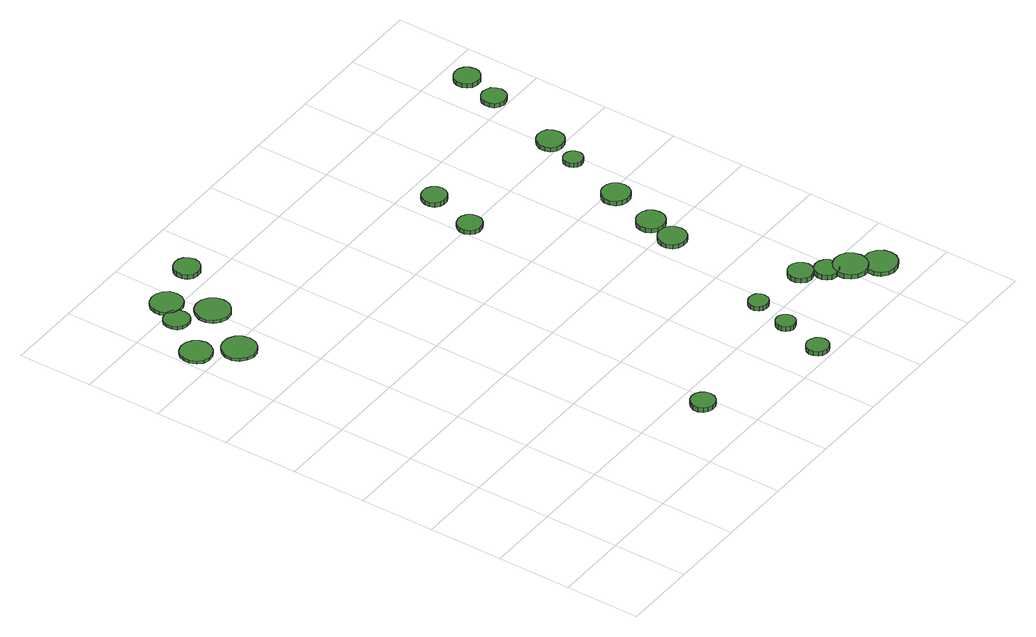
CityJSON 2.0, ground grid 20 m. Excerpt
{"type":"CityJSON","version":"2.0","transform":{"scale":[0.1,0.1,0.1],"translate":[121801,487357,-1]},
"CityObjects":{
"tree1":{"type":"SolitaryVegetationObject","attributes":{"function":"something"},"geometry":[{"type":"MultiSurface","lod":"1","boundaries":[[[0,1,2,3,4,5,6,7,8,9,10,11,12,13,14]],[[15,16,17,18,19,20,21,22,23,24,25,26,27,28,29]],[[0,29,28,1]],[[1,28,27,2]],[[2,27,26,3]],[[3,26,25,4]],[[4,25,24,5]],[[5,24,23,6]],[[6,23,22,7]],[[7,22,21,8]],[[8,21,20,9]],[[9,20,19,10]],[[10,19,18,11]],[[11,18,17,12]],[[12,17,16,13]],[[13,16,15,14]],[[14,15,29,0]]]}]},
"tree2":{"type":"SolitaryVegetationObject","attributes":{"function":"something"},"geometry":[{"type":"MultiSurface","lod":"1","boundaries":[[[30,31,32,33,34,35,36,37,38,39,40,41,42,43,44]],[[45,46,47,48,49,50,51,52,53,54,55,56,57,58,59]],[[30,59,58,31]],[[31,58,57,32]],[[32,57,56,33]],[[33,56,55,34]],[[34,55,54,35]],[[35,54,53,36]],[[36,53,52,37]],[[37,52,51,38]],[[38,51,50,39]],[[39,50,49,40]],[[40,49,48,41]],[[41,48,47,42]],[[42,47,46,43]],[[43,46,45,44]],[[44,45,59,30]]]}]},
"tree3":{"type":"SolitaryVegetationObject","attributes":{"function":"something"},"geometry":[{"type":"MultiSurface","lod":"1","boundaries":[[[60,61,62,63,64,65,66,67,68,69,70,71,72,73,74]],[[75,76,77,78,79,80,81,82,83,84,85,86,87,88,89]],[[60,89,88,61]],[[61,88,87,62]],[[62,87,86,63]],[[63,86,85,64]],[[64,85,84,65]],[[65,84,83,66]],[[66,83,82,67]],[[67,82,81,68]],[[68,81,80,69]],[[69,80,79,70]],[[70,79,78,71]],[[71,78,77,72]],[[72,77,76,73]],[[73,76,75,74]],[[74,75,89,60]]]}]},
"tree4":{"type":"SolitaryVegetationObject","attributes":{"function":"something"},"geometry":[{"type":"MultiSurface","lod":"1","boundaries":[[[90,91,92,93,94,95,96,97,98,99,100,101,102,103,104]],[[105,106,107,108,109,110,111,112,113,114,115,116,117,118,119]],[[90,119,118,91]],[[91,118,117,92]],[[92,117,116,93]],[[93,116,115,94]],[[94,115,114,95]],[[95,114,113,96]],[[96,113,112,97]],[[97,112,111,98]],[[98,111,110,99]],[[99,110,109,100]],[[100,109,108,101]],[[101,108,107,102]],[[102,107,106,103]],[[103,106,105,104]],[[104,105,119,90]]]}]},
"tree5":{"type":"SolitaryVegetationObject","attributes":{"function":"something"},"geometry":[{"type":"MultiSurface","lod":"1","boundaries":[[[120,121,122,123,124,125,126,127,128,129,130,131,132,133,134]],[[135,136,137,138,139,140,141,142,143,144,145,146,147,148,149]],[[120,149,148,121]],[[121,148,147,122]],[[122,147,146,123]],[[123,146,145,124]],[[124,145,144,125]],[[125,144,143,126]],[[126,143,142,127]],[[127,142,141,128]],[[128,141,140,129]],[[129,140,139,130]],[[130,139,138,131]],[[131,138,137,132]],[[132,137,136,133]],[[133,136,135,134]],[[134,135,149,120]]]}]},
"tree6":{"type":"SolitaryVegetationObject","attributes":{"function":"something"},"geometry":[{"type":"MultiSurface","lod":"1","boundaries":[[[150,151,152,153,154,155,156,157,158,159,160,161,162,163,164]],[[165,166,167,168,169,170,171,172,173,174,175,176,177,178,179]],[[150,179,178,151]],[[151,178,177,152]],[[152,177,176,153]],[[153,176,175,154]],[[154,175,174,155]],[[155,174,173,156]],[[156,173,172,157]],[[157,172,171,158]],[[158,171,170,159]],[[159,170,169,160]],[[160,169,168,161]],[[161,168,167,162]],[[162,167,166,163]],[[163,166,165,164]],[[164,165,179,150]]]}]},
"tree7":{"type":"SolitaryVegetationObject","attributes":{"function":"something"},"geometry":[{"type":"MultiSurface","lod":"1","boundaries":[[[180,181,182,183,184,185,186,187,188,189,190,191,192,193,194]],[[195,196,197,198,199,200,201,202,203,204,205,206,207,208,209]],[[180,209,208,181]],[[181,208,207,182]],[[182,207,206,183]],[[183,206,205,184]],[[184,205,204,185]],[[185,204,203,186]],[[186,203,202,187]],[[187,202,201,188]],[[188,201,200,189]],[[189,200,199,190]],[[190,199,198,191]],[[191,198,197,192]],[[192,197,196,193]],[[193,196,195,194]],[[194,195,209,180]]]}]},
"tree8":{"type":"SolitaryVegetationObject","attributes":{"function":"something"},"geometry":[{"type":"MultiSurface","lod":"1","boundaries":[[[210,211,212,213,214,215,216,217,218,219,220,221,222,223,224]],[[225,226,227,228,229,230,231,232,233,234,235,236,237,238,239]],[[210,239,238,211]],[[211,238,237,212]],[[212,237,236,213]],[[213,236,235,214]],[[214,235,234,215]],[[215,234,233,216]],[[216,233,232,217]],[[217,232,231,218]],[[218,231,230,219]],[[219,230,229,220]],[[220,229,228,221]],[[221,228,227,222]],[[222,227,226,223]],[[223,226,225,224]],[[224,225,239,210]]]}]},
"tree9":{"type":"SolitaryVegetationObject","attributes":{"function":"something"},"geometry":[{"type":"MultiSurface","lod":"1","boundaries":[[[240,241,242,243,244,245,246,247,248,249,250,251,252,253,254]],[[255,256,257,258,259,260,261,262,263,264,265,266,267,268,269]],[[240,269,268,241]],[[241,268,267,242]],[[242,267,266,243]],[[243,266,265,244]],[[244,265,264,245]],[[245,264,263,246]],[[246,263,262,247]],[[247,262,261,248]],[[248,261,260,249]],[[249,260,259,250]],[[250,259,258,251]],[[251,258,257,252]],[[252,257,256,253]],[[253,256,255,254]],[[254,255,269,240]]]}]},
"tree10":{"type":"SolitaryVegetationObject","attributes":{"function":"something"},"geometry":[{"type":"MultiSurface","lod":"1","boundaries":[[[270,271,272,273,274,275,276,277,278,279,280,281,282,283,284]],[[285,286,287,288,289,290,291,292,293,294,295,296,297,298,299]],[[270,299,298,271]],[[271,298,297,272]],[[272,297,296,273]],[[273,296,295,274]],[[274,295,294,275]],[[275,294,293,276]],[[276,293,292,277]],[[277,292,291,278]],[[278,291,290,279]],[[279,290,289,280]],[[280,289,288,281]],[[281,288,287,282]],[[282,287,286,283]],[[283,286,285,284]],[[284,285,299,270]]]}]},
"tree11":{"type":"SolitaryVegetationObject","attributes":{"function":"something"},"geometry":[{"type":"MultiSurface","lod":"1","boundaries":[[[300,301,302,303,304,305,306,307,308,309,310,311,312,313,314]],[[315,316,317,318,319,320,321,322,323,324,325,326,327,328,329]],[[300,329,328,301]],[[301,328,327,302]],[[302,327,326,303]],[[303,326,325,304]],[[304,325,324,305]],[[305,324,323,306]],[[306,323,322,307]],[[307,322,321,308]],[[308,321,320,309]],[[309,320,319,310]],[[310,319,318,311]],[[311,318,317,312]],[[312,317,316,313]],[[313,316,315,314]],[[314,315,329,300]]]}]},
"tree12":{"type":"SolitaryVegetationObject","attributes":{"function":"something"},"geometry":[{"type":"MultiSurface","lod":"1","boundaries":[[[330,331,332,333,334,335,336,337,338,339,340,341,342,343,344]],[[345,346,347,348,349,350,351,352,353,354,355,356,357,358,359]],[[330,359,358,331]],[[331,358,357,332]],[[332,357,356,333]],[[333,356,355,334]],[[334,355,354,335]],[[335,354,353,336]],[[336,353,352,337]],[[337,352,351,338]],[[338,351,350,339]],[[339,350,349,340]],[[340,349,348,341]],[[341,348,347,342]],[[342,347,346,343]],[[343,346,345,344]],[[344,345,359,330]]]}]},
"tree13":{"type":"SolitaryVegetationObject","attributes":{"function":"something"},"geometry":[{"type":"MultiSurface","lod":"1","boundaries":[[[360,361,362,363,364,365,366,367,368,369,370,371,372,373,374]],[[375,376,377,378,379,380,381,382,383,384,385,386,387,388,389]],[[360,389,388,361]],[[361,388,387,362]],[[362,387,386,363]],[[363,386,385,364]],[[364,385,384,365]],[[365,384,383,366]],[[366,383,382,367]],[[367,382,381,368]],[[368,381,380,369]],[[369,380,379,370]],[[370,379,378,371]],[[371,378,377,372]],[[372,377,376,373]],[[373,376,375,374]],[[374,375,389,360]]]}]},
"tree14":{"type":"SolitaryVegetationObject","attributes":{"function":"something"},"geometry":[{"type":"MultiSurface","lod":"1","boundaries":[[[390,391,392,393,394,395,396,397,398,399,400,401,402,403,404]],[[405,406,407,408,409,410,411,412,413,414,415,416,417,418,419]],[[390,419,418,391]],[[391,418,417,392]],[[392,417,416,393]],[[393,416,415,394]],[[394,415,414,395]],[[395,414,413,396]],[[396,413,412,397]],[[397,412,411,398]],[[398,411,410,399]],[[399,410,409,400]],[[400,409,408,401]],[[401,408,407,402]],[[402,407,406,403]],[[403,406,405,404]],[[404,405,419,390]]]}]},
"tree15":{"type":"SolitaryVegetationObject","attributes":{"function":"something"},"geometry":[{"type":"MultiSurface","lod":"1","boundaries":[[[420,421,422,423,424,425,426,427,428,429,430,431,432,433,434]],[[435,436,437,438,439,440,441,442,443,444,445,446,447,448,449]],[[420,449,448,421]],[[421,448,447,422]],[[422,447,446,423]],[[423,446,445,424]],[[424,445,444,425]],[[425,444,443,426]],[[426,443,442,427]],[[427,442,441,428]],[[428,441,440,429]],[[429,440,439,430]],[[430,439,438,431]],[[431,438,437,432]],[[432,437,436,433]],[[433,436,435,434]],[[434,435,449,420]]]}]},
"tree16":{"type":"SolitaryVegetationObject","attributes":{"function":"something"},"geometry":[{"type":"MultiSurface","lod":"1","boundaries":[[[450,451,452,453,454,455,456,457,458,459,460,461,462,463,464]],[[465,466,467,468,469,470,471,472,473,474,475,476,477,478,479]],[[450,479,478,451]],[[451,478,477,452]],[[452,477,476,453]],[[453,476,475,454]],[[454,475,474,455]],[[455,474,473,456]],[[456,473,472,457]],[[457,472,471,458]],[[458,471,470,459]],[[459,470,469,460]],[[460,469,468,461]],[[461,468,467,462]],[[462,467,466,463]],[[463,466,465,464]],[[464,465,479,450]]]}]},
"tree17":{"type":"SolitaryVegetationObject","attributes":{"function":"something"},"geometry":[{"type":"MultiSurface","lod":"1","boundaries":[[[480,481,482,483,484,485,486,487,488,489,490,491,492,493,494]],[[495,496,497,498,499,500,501,502,503,504,505,506,507,508,509]],[[480,509,508,481]],[[481,508,507,482]],[[482,507,506,483]],[[483,506,505,484]],[[484,505,504,485]],[[485,504,503,486]],[[486,503,502,487]],[[487,502,501,488]],[[488,501,500,489]],[[489,500,499,490]],[[490,499,498,491]],[[491,498,497,492]],[[492,497,496,493]],[[493,496,495,494]],[[494,495,509,480]]]}]},
"tree18":{"type":"SolitaryVegetationObject","attributes":{"function":"something"},"geometry":[{"type":"MultiSurface","lod":"1","boundaries":[[[510,511,512,513,514,515,516,517,518,519,520,521,522,523,524]],[[525,526,527,528,529,530,531,532,533,534,535,536,537,538,539]],[[510,539,538,511]],[[511,538,537,512]],[[512,537,536,513]],[[513,536,535,514]],[[514,535,534,515]],[[515,534,533,516]],[[516,533,532,517]],[[517,532,531,518]],[[518,531,530,519]],[[519,530,529,520]],[[520,529,528,521]],[[521,528,527,522]],[[522,527,526,523]],[[523,526,525,524]],[[524,525,539,510]]]}]},
"tree19":{"type":"SolitaryVegetationObject","attributes":{"function":"something"},"geometry":[{"type":"MultiSurface","lod":"1","boundaries":[[[540,541,542,543,544,545,546,547,548,549,550,551,552,553,554]],[[555,556,557,558,559,560,561,562,563,564,565,566,567,568,569]],[[540,569,568,541]],[[541,568,567,542]],[[542,567,566,543]],[[543,566,565,544]],[[544,565,564,545]],[[545,564,563,546]],[[546,563,562,547]],[[547,562,561,548]],[[548,561,560,549]],[[549,560,559,550]],[[550,559,558,551]],[[551,558,557,552]],[[552,557,556,553]],[[553,556,555,554]],[[554,555,569,540]]]}]},
"tree20":{"type":"SolitaryVegetationObject","attributes":{"function":"something"},"geometry":[{"type":"MultiSurface","lod":"1","boundaries":[[[570,571,572,573,574,575,576,577,578,579,580,581,582,583,584]],[[585,586,587,588,589,590,591,592,593,594,595,596,597,598,599]],[[570,599,598,571]],[[571,598,597,572]],[[572,597,596,573]],[[573,596,595,574]],[[574,595,594,575]],[[575,594,593,576]],[[576,593,592,577]],[[577,592,591,578]],[[578,591,590,579]],[[579,590,589,580]],[[580,589,588,581]],[[581,588,587,582]],[[582,587,586,583]],[[583,586,585,584]],[[584,585,599,570]]]}]},
"tree21":{"type":"SolitaryVegetationObject","attributes":{"function":"something"},"geometry":[{"type":"MultiSurface","lod":"1","boundaries":[[[600,601,602,603,604,605,606,607,608,609,610,611,612,613,614]],[[615,616,617,618,619,620,621,622,623,624,625,626,627,628,629]],[[600,629,628,601]],[[601,628,627,602]],[[602,627,626,603]],[[603,626,625,604]],[[604,625,624,605]],[[605,624,623,606]],[[606,623,622,607]],[[607,622,621,608]],[[608,621,620,609]],[[609,620,619,610]],[[610,619,618,611]],[[611,618,617,612]],[[612,617,616,613]],[[613,616,615,614]],[[614,615,629,600]]]}]},
"tree22":{"type":"SolitaryVegetationObject","attributes":{"function":"something"},"geometry":[{"type":"MultiSurface","lod":"1","boundaries":[[[630,631,632,633,634,635,636,637,638,639,640,641,642,643,644]],[[645,646,647,648,649,650,651,652,653,654,655,656,657,658,659]],[[630,659,658,631]],[[631,658,657,632]],[[632,657,656,633]],[[633,656,655,634]],[[634,655,654,635]],[[635,654,653,636]],[[636,653,652,637]],[[637,652,651,638]],[[638,651,650,639]],[[639,650,649,640]],[[640,649,648,641]],[[641,648,647,642]],[[642,647,646,643]],[[643,646,645,644]],[[644,645,659,630]]]}]},
"tree23":{"type":"SolitaryVegetationObject","attributes":{"function":"something"},"geometry":[{"type":"MultiSurface","lod":"1","boundaries":[[[660,661,662,663,664,665,666,667,668,669,670,671,672,673,674]],[[675,676,677,678,679,680,681,682,683,684,685,686,687,688,689]],[[660,689,688,661]],[[661,688,687,662]],[[662,687,686,663]],[[663,686,685,664]],[[664,685,684,665]],[[665,684,683,666]],[[666,683,682,667]],[[667,682,681,668]],[[668,681,680,669]],[[669,680,679,670]],[[670,679,678,671]],[[671,678,677,672]],[[672,677,676,673]],[[673,676,675,674]],[[674,675,689,660]]]}]}
},
"vertices":[
[89,1258,15],[85,1275,15],[75,1289,15],[60,1298,15],[43,1300,15],[26,1294,15],[14,1283,15],[7,1267,15],[7,1250,15],[14,1234,15],[26,1222,15],[43,1217,15],[60,1219,15],[75,1228,15],[85,1242,15],[85,1242,7],[75,1228,7],[60,1219,7],[43,1217,7],[26,1222,7],[14,1234,7],[7,1250,7],[7,1267,7],[14,1283,7],[26,1294,7],[43,1300,7],[60,1298,7],[75,1289,7],[85,1275,7],[89,1258,7],
[163,1181,15],[159,1199,15],[148,1215,15],[132,1224,15],[113,1226,15],[96,1220,15],[82,1208,15],[74,1191,15],[74,1172,15],[82,1155,15],[96,1142,15],[113,1136,15],[132,1138,15],[148,1148,15],[159,1163,15],[159,1163,7],[148,1148,7],[132,1138,7],[113,1136,7],[96,1142,7],[82,1155,7],[74,1172,7],[74,1191,7],[82,1208,7],[96,1220,7],[113,1226,7],[132,1224,7],[148,1215,7],[159,1199,7],[163,1181,7],
[159,1369,15],[156,1383,15],[148,1394,15],[136,1401,15],[122,1402,15],[109,1398,15],[98,1389,15],[93,1376,15],[93,1362,15],[98,1349,15],[109,1340,15],[122,1336,15],[136,1337,15],[148,1344,15],[156,1355,15],[156,1355,7],[148,1344,7],[136,1337,7],[122,1336,7],[109,1340,7],[98,1349,7],[93,1362,7],[93,1376,7],[98,1389,7],[109,1398,7],[122,1402,7],[136,1401,7],[148,1394,7],[156,1383,7],[159,1369,7],
[205,1424,16],[202,1442,16],[191,1456,16],[176,1464,16],[159,1466,16],[142,1461,16],[129,1449,16],[122,1433,16],[122,1416,16],[129,1400,16],[142,1388,16],[159,1383,16],[176,1385,16],[191,1393,16],[202,1407,16],[202,1407,7],[191,1393,7],[176,1385,7],[159,1383,7],[142,1388,7],[129,1400,7],[122,1416,7],[122,1433,7],[129,1449,7],[142,1461,7],[159,1466,7],[176,1464,7],[191,1456,7],[202,1442,7],[205,1424,7],
[250,1319,15],[246,1337,15],[235,1352,15],[219,1362,15],[200,1364,15],[182,1358,15],[168,1345,15],[160,1328,15],[160,1309,15],[168,1292,15],[182,1279,15],[200,1273,15],[219,1275,15],[235,1285,15],[246,1300,15],[246,1300,7],[235,1285,7],[219,1275,7],[200,1273,7],[182,1279,7],[168,1292,7],[160,1309,7],[160,1328,7],[168,1345,7],[182,1358,7],[200,1364,7],[219,1362,7],[235,1352,7],[246,1337,7],[250,1319,7],
[597,136,31],[595,149,31],[587,159,31],[575,166,31],[562,167,31],[549,163,31],[540,154,31],[534,142,31],[534,129,31],[540,117,31],[549,108,31],[562,104,31],[575,105,31],[587,112,31],[595,123,31],[595,123,18],[587,112,18],[575,105,18],[562,104,18],[549,108,18],[540,117,18],[534,129,18],[534,142,18],[540,154,18],[549,163,18],[562,167,18],[575,166,18],[587,159,18],[595,149,18],[597,136,18],
[331,1458,25],[328,1472,25],[320,1484,25],[308,1491,25],[294,1492,25],[280,1488,25],[269,1478,25],[264,1465,25],[264,1451,25],[269,1438,25],[280,1428,25],[294,1424,25],[308,1426,25],[320,1433,25],[328,1444,25],[328,1444,12],[320,1433,12],[308,1426,12],[294,1424,12],[280,1428,12],[269,1438,12],[264,1451,12],[264,1465,12],[269,1478,12],[280,1488,12],[294,1492,12],[308,1491,12],[320,1484,12],[328,1472,12],[331,1458,12],
[931,33,30],[929,45,30],[922,54,30],[911,60,30],[899,62,30],[888,58,30],[879,50,30],[874,39,30],[874,27,30],[879,16,30],[888,8,30],[899,5,30],[911,6,30],[922,12,30],[929,21,30],[929,21,17],[922,12,17],[911,6,17],[899,5,17],[888,8,17],[879,16,17],[874,27,17],[874,39,17],[879,50,17],[888,58,17],[899,62,17],[911,60,17],[922,54,17],[929,45,17],[931,33,17],
[961,150,30],[959,160,30],[953,169,30],[944,174,30],[933,175,30],[923,172,30],[915,165,30],[911,155,30],[911,144,30],[915,135,30],[923,128,30],[933,124,30],[944,126,30],[953,131,30],[959,139,30],[959,139,17],[953,131,17],[944,126,17],[933,124,17],[923,128,17],[915,135,17],[911,144,17],[911,155,17],[915,165,17],[923,172,17],[933,175,17],[944,174,17],[953,169,17],[959,160,17],[961,150,17],
[988,247,32],[986,258,32],[980,267,32],[970,272,32],[960,273,32],[950,270,32],[942,263,32],[937,253,32],[937,242,32],[942,232,32],[950,225,32],[960,222,32],[970,223,32],[980,228,32],[986,237,32],[986,237,19],[980,228,19],[970,223,19],[960,222,19],[950,225,19],[942,232,19],[937,242,19],[937,253,19],[942,263,19],[950,270,19],[960,273,19],[970,272,19],[980,267,19],[986,258,19],[988,247,19],
[857,997,25],[855,1010,25],[847,1021,25],[835,1028,25],[822,1029,25],[809,1025,25],[799,1016,25],[794,1004,25],[794,991,25],[799,978,25],[809,969,25],[822,965,25],[835,967,25],[847,973,25],[855,984,25],[855,984,13],[847,973,13],[835,967,13],[822,965,13],[809,969,13],[799,978,13],[794,991,13],[794,1004,13],[799,1016,13],[809,1025,13],[822,1029,13],[835,1028,13],[847,1021,13],[855,1010,13],[857,997,13],
[1150,232,31],[1147,245,31],[1139,256,31],[1127,263,31],[1114,265,31],[1101,260,31],[1090,251,31],[1085,239,31],[1085,225,31],[1090,213,31],[1101,203,31],[1114,199,31],[1127,201,31],[1139,207,31],[1147,219,31],[1147,219,18],[1139,207,18],[1127,201,18],[1114,199,18],[1101,203,18],[1090,213,18],[1085,225,18],[1085,239,18],[1090,251,18],[1101,260,18],[1114,265,18],[1127,263,18],[1139,256,18],[1147,245,18],[1150,232,18],
[896,1127,28],[893,1140,28],[885,1151,28],[873,1158,28],[860,1159,28],[847,1155,28],[837,1146,28],[832,1134,28],[832,1120,28],[837,1108,28],[847,1099,28],[860,1095,28],[873,1096,28],[885,1103,28],[893,1114,28],[893,1114,15],[885,1103,15],[873,1096,15],[860,1095,15],[847,1099,15],[837,1108,15],[832,1120,15],[832,1134,15],[837,1146,15],[847,1155,15],[860,1159,15],[873,1158,15],[885,1151,15],[893,1140,15],[896,1127,15],
[1198,189,27],[1196,202,27],[1188,213,27],[1176,220,27],[1163,221,27],[1150,217,27],[1141,208,27],[1135,196,27],[1135,183,27],[1141,171,27],[1150,162,27],[1163,158,27],[1176,159,27],[1188,166,27],[1196,176,27],[1196,176,14],[1188,166,14],[1176,159,14],[1163,158,14],[1150,162,14],[1141,171,14],[1135,183,14],[1135,196,14],[1141,208,14],[1150,217,14],[1163,221,14],[1176,220,14],[1188,213,14],[1196,202,14],[1198,189,14],
[1092,564,30],[1089,579,30],[1080,592,30],[1067,599,30],[1051,601,30],[1037,596,30],[1025,586,30],[1019,572,30],[1019,556,30],[1025,542,30],[1037,532,30],[1051,527,30],[1067,529,30],[1080,536,30],[1089,549,30],[1089,549,18],[1080,536,18],[1067,529,18],[1051,527,18],[1037,532,18],[1025,542,18],[1019,556,18],[1019,572,18],[1025,586,18],[1037,596,18],[1051,601,18],[1067,599,18],[1080,592,18],[1089,579,18],[1092,564,18],
[1253,149,29],[1249,167,29],[1238,182,29],[1223,191,29],[1204,193,29],[1187,187,29],[1174,175,29],[1166,158,29],[1166,140,29],[1174,123,29],[1187,111,29],[1204,105,29],[1223,107,29],[1238,116,29],[1249,131,29],[1249,131,16],[1238,116,16],[1223,107,16],[1204,105,16],[1187,111,16],[1174,123,16],[1166,140,16],[1166,158,16],[1174,175,16],[1187,187,16],[1204,193,16],[1223,191,16],[1238,182,16],[1249,167,16],[1253,149,16],
[1117,644,28],[1114,659,28],[1105,672,28],[1092,679,28],[1076,681,28],[1062,676,28],[1050,666,28],[1044,652,28],[1044,636,28],[1050,622,28],[1062,612,28],[1076,607,28],[1092,609,28],[1105,616,28],[1114,629,28],[1114,629,15],[1105,616,15],[1092,609,15],[1076,607,15],[1062,612,15],[1050,622,15],[1044,636,15],[1044,652,15],[1050,666,15],[1062,676,15],[1076,681,15],[1092,679,15],[1105,672,15],[1114,659,15],[1117,644,15],
[1304,97,27],[1301,115,27],[1290,130,27],[1274,139,27],[1256,141,27],[1239,135,27],[1225,123,27],[1218,107,27],[1218,88,27],[1225,72,27],[1239,59,27],[1256,54,27],[1274,56,27],[1290,65,27],[1301,80,27],[1301,80,15],[1290,65,15],[1274,56,15],[1256,54,15],[1239,59,15],[1225,72,15],[1218,88,15],[1218,107,15],[1225,123,15],[1239,135,15],[1256,141,15],[1274,139,15],[1290,130,15],[1301,115,15],[1304,97,15],
[1158,775,27],[1155,790,27],[1146,803,27],[1133,810,27],[1117,812,27],[1103,807,27],[1091,797,27],[1085,783,27],[1085,767,27],[1091,753,27],[1103,743,27],[1117,738,27],[1133,740,27],[1146,747,27],[1155,760,27],[1155,760,14],[1146,747,14],[1133,740,14],[1117,738,14],[1103,743,14],[1091,753,14],[1085,767,14],[1085,783,14],[1091,797,14],[1103,807,14],[1117,812,14],[1133,810,14],[1146,803,14],[1155,790,14],[1158,775,14],
[1201,937,27],[1199,947,27],[1193,956,27],[1183,961,27],[1173,962,27],[1163,959,27],[1155,952,27],[1151,942,27],[1151,932,27],[1155,922,27],[1163,915,27],[1173,912,27],[1183,913,27],[1193,918,27],[1199,927,27],[1199,927,15],[1193,918,15],[1183,913,15],[1173,912,15],[1163,915,15],[1155,922,15],[1151,932,15],[1151,942,15],[1155,952,15],[1163,959,15],[1173,962,15],[1183,961,15],[1193,956,15],[1199,947,15],[1201,937,15],
[1235,1020,31],[1232,1035,31],[1224,1047,31],[1211,1054,31],[1196,1056,31],[1182,1051,31],[1171,1041,31],[1165,1028,31],[1165,1013,31],[1171,999,31],[1182,990,31],[1196,985,31],[1211,987,31],[1224,994,31],[1232,1006,31],[1232,1006,19],[1224,994,19],[1211,987,19],[1196,985,19],[1182,990,19],[1171,999,19],[1165,1013,19],[1165,1028,19],[1171,1041,19],[1182,1051,19],[1196,1056,19],[1211,1054,19],[1224,1047,19],[1232,1035,19],[1235,1020,19],
[1293,1228,31],[1290,1241,31],[1283,1252,31],[1271,1258,31],[1258,1260,31],[1245,1256,31],[1235,1247,31],[1230,1235,31],[1230,1221,31],[1235,1209,31],[1245,1200,31],[1258,1196,31],[1271,1198,31],[1283,1204,31],[1290,1215,31],[1290,1215,19],[1283,1204,19],[1271,1198,19],[1258,1196,19],[1245,1200,19],[1235,1209,19],[1230,1221,19],[1230,1235,19],[1235,1247,19],[1245,1256,19],[1258,1260,19],[1271,1258,19],[1283,1252,19],[1290,1241,19],[1293,1228,19],
[1327,1329,27],[1324,1343,27],[1316,1354,27],[1304,1361,27],[1290,1363,27],[1276,1358,27],[1266,1349,27],[1260,1336,27],[1260,1322,27],[1266,1309,27],[1276,1300,27],[1290,1295,27],[1304,1297,27],[1316,1304,27],[1324,1315,27],[1324,1315,15],[1316,1304,15],[1304,1297,15],[1290,1295,15],[1276,1300,15],[1266,1309,15],[1260,1322,15],[1260,1336,15],[1266,1349,15],[1276,1358,15],[1290,1363,15],[1304,1361,15],[1316,1354,15],[1324,1343,15],[1327,1329,15]
]}
